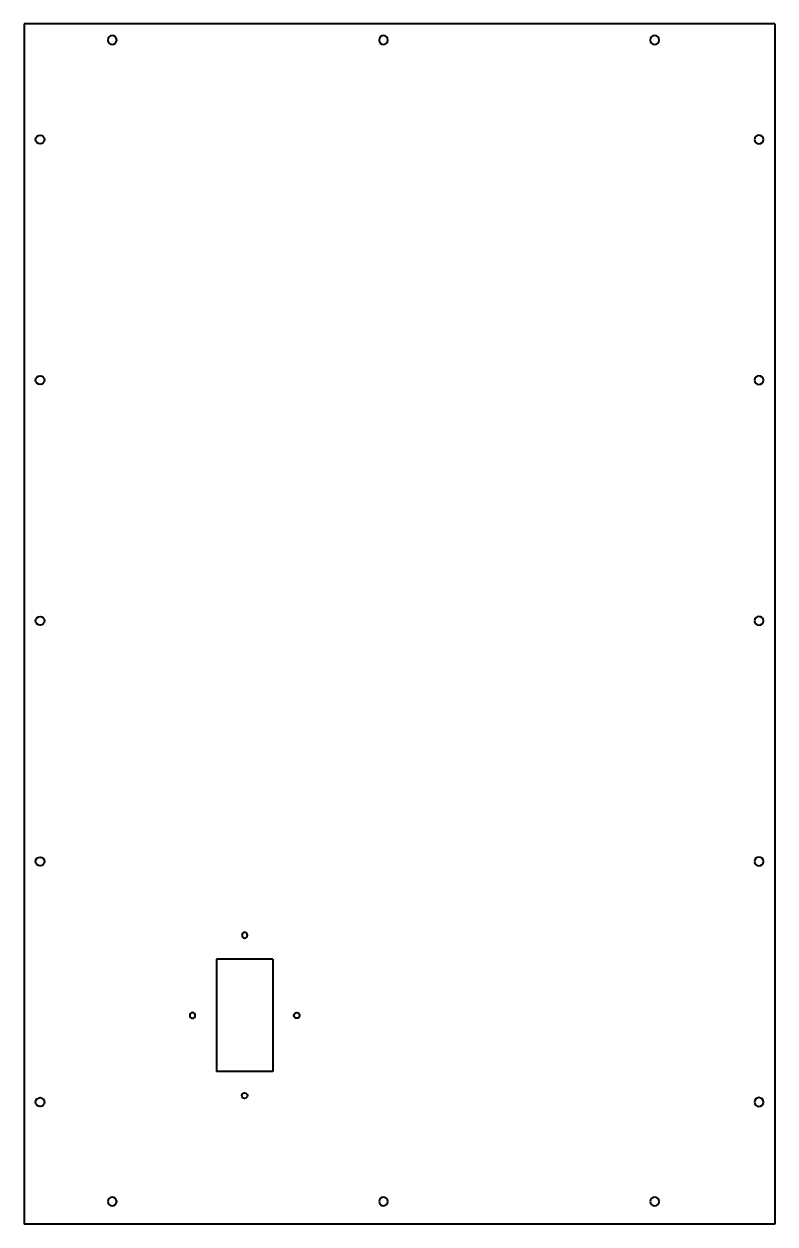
# Model space of a CAD drawing. Header units: inches. Extents: x -2506 to -2038, y -381 to 366.
import ezdxf

# ---------------------------------------------------------------- set-up
doc = ezdxf.new("R2010")
doc.units = ezdxf.units.IN
doc.header["$MEASUREMENT"] = 0
doc.layers.add('Visible', color=7, linetype='Continuous', lineweight=40)

msp = doc.modelspace()

# ---------------------------------------------------------------- linework, layer by layer
at = {"layer": 'Visible'}
for p, q in [((-2038, 366.5, 4), (-2506, 366.5, 4)), ((-2506, 366.5, 4), (-2506, -381.5, 4)), ((-2038, 366.5, 4), (-2038, -381.5, 4)), ((-2351, -216.5, 4), (-2386, -216.5, 4)), ((-2386, -216.5, 4), (-2386, -286.5, 4)), ((-2351, -216.5, 4), (-2351, -286.5, 4)), ((-2351, -286.5, 4), (-2386, -286.5, 4)), ((-2038, -381.5, 4), (-2506, -381.5, 4))]:
    msp.add_line(p, q, dxfattribs=at)
at = {"layer": 'Visible', "extrusion": (0, 0, -1)}
for centre, radius in [((2451, 356.5, -4), 2.75), ((2282, 356.5, -4), 2.75), ((2113, 356.5, -4), 2.75), ((2048, 294.5, -4), 2.75), ((2048, 144.5, -4), 2.75), ((2048, -5.5, -4), 2.75), ((2048, -155.5, -4), 2.75), ((2368.5, -201.5, -4), 1.75), ((2401, -251.5, -4), 1.75), ((2048, -305.5, -4), 2.75), ((2451, -367.5, -4), 2.75), ((2282, -367.5, -4), 2.75), ((2113, -367.5, -4), 2.75)]:
    msp.add_circle(centre, radius, dxfattribs=at)
at = {"layer": 'Visible'}
for centre, radius in [((-2496, 294.5, 4), 2.75), ((-2496, 144.5, 4), 2.75), ((-2496, -5.5, 4), 2.75), ((-2496, -155.5, 4), 2.75), ((-2336, -251.5, 4), 1.75), ((-2496, -305.5, 4), 2.75), ((-2368.5, -301.5, 4), 1.75)]:
    msp.add_circle(centre, radius, dxfattribs=at)

doc.saveas('drawing.dxf')
